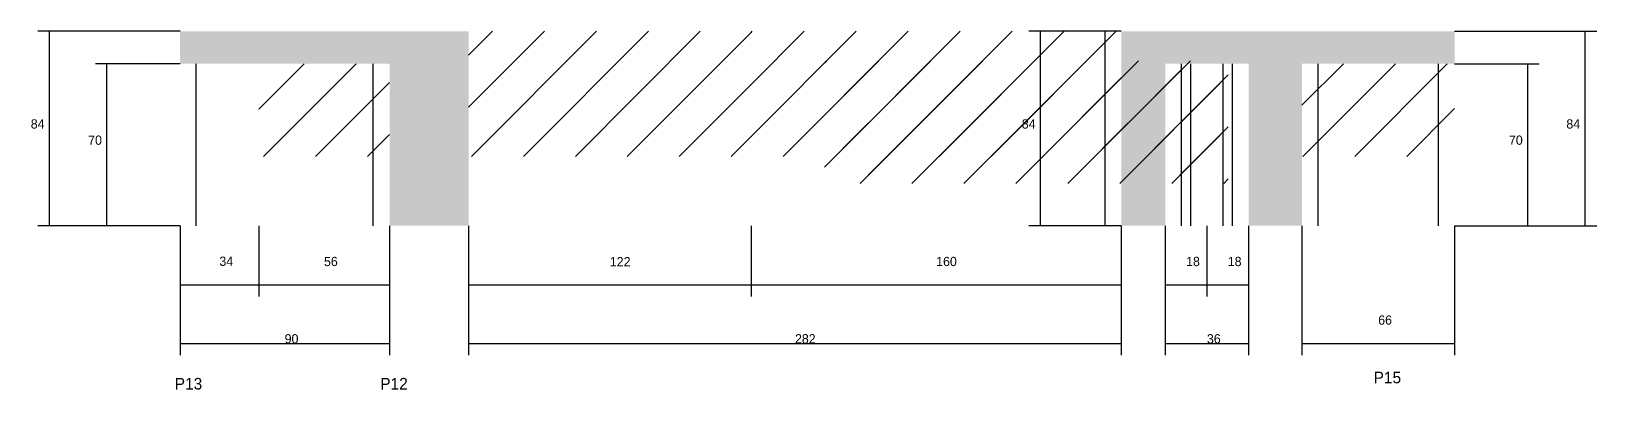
# Model space of a CAD drawing. Header units: metres. Extents: x 129589 to 135216, y 30315 to 31340.
# Drawn here: x 132702 to 133378, y 31180 to 31335 of the extents above; entities that cross this region are included whole.
import ezdxf

# ---------------------------------------------------------------- set-up
doc = ezdxf.new("R2010")
doc.units = ezdxf.units.M
for name, color, linetype in [('COTA', 241, 'Continuous'), ('Hachura', 253, 'Continuous'), ('NOMENCLATURA', 7, 'Continuous'), ('SARR_2.2x7', 40, 'Continuous')]:
    doc.layers.add(name, color=color, linetype=linetype)

msp = doc.modelspace()

# ---------------------------------------------------------------- hatches: boundary and pattern name
at = {"layer": 'COTA'}
h = msp.add_hatch(dxfattribs=at)
h.set_pattern_fill('AR-CONC', scale=0.03)
h.paths.add_polyline_path([(132891.1, 31334.7), (132766.4, 31334.7), (132766.4, 31320.7), (132856.9, 31320.7), (132856.9, 31250.7), (132891.1, 31250.7)])
h = msp.add_hatch(dxfattribs=at)
h.set_pattern_fill('AR-CONC', scale=0.03)
h.paths.add_polyline_path([(133192.1, 31320.7), (133228.1, 31320.7), (133228.1, 31250.7), (133251.1, 31250.7), (133251.1, 31320.7), (133317.1, 31320.7), (133317.1, 31334.7), (133173.1, 31334.7), (133173.1, 31250.7), (133192.1, 31250.7)])
at = {"layer": 'Hachura'}
h = msp.add_hatch(dxfattribs=at)
h.set_pattern_fill('ANSI31', scale=5)
h.paths.add_polyline_path([(133013.1, 31280.7), (133013.1, 31334.7), (132891.1, 31334.7), (132891.1, 31280.7)])
h = msp.add_hatch(dxfattribs=at)
h.set_pattern_fill('ANSI31', scale=5)
h.paths.add_polyline_path([(133013.1, 31334.7), (133013.1, 31280.7), (133173.1, 31280.7), (133173.1, 31334.7)])
h = msp.add_hatch(dxfattribs=at)
h.set_pattern_fill('ANSI31', scale=5)
h.paths.add_polyline_path([(132856.9, 31280.7), (132856.9, 31320.7), (132800.4, 31320.7), (132800.4, 31280.7)])
h = msp.add_hatch(dxfattribs=at)
h.set_pattern_fill('ANSI31', scale=5)
h.paths.add_polyline_path([(133044.8, 31269), (133219.3, 31269), (133219.3, 31322), (133044.8, 31322)])
h = msp.add_hatch(dxfattribs=at)
h.set_pattern_fill('ANSI31', scale=5)
h.paths.add_polyline_path([(133212.3, 31315), (133212.3, 31322), (133044.8, 31322), (133044.8, 31315)])
h = msp.add_hatch(dxfattribs=at)
h.set_pattern_fill('ANSI31', scale=5)
h.paths.add_polyline_path([(133212.3, 31269), (133219.3, 31269), (133219.3, 31322), (133212.3, 31322)])
h = msp.add_hatch(dxfattribs=at)
h.set_pattern_fill('ANSI31', scale=5)
h.paths.add_polyline_path([(133251.1, 31320.7), (133251.1, 31280.7), (133317.1, 31280.7), (133317.1, 31320.7)])
h = msp.add_hatch(dxfattribs=at)
h.set_pattern_fill('ANSI31', scale=5)
h.paths.add_polyline_path([(133044.8, 31315), (133044.8, 31298.8), (133212.3, 31298.8), (133212.3, 31315)])
h = msp.add_hatch(dxfattribs=at)
h.set_pattern_fill('ANSI31', scale=5)
h.paths.add_polyline_path([(133044.8, 31298.8), (133044.8, 31291.8), (133212.3, 31291.8), (133212.3, 31298.8)])
h = msp.add_hatch(dxfattribs=at)
h.set_pattern_fill('ANSI31', scale=5)
h.paths.add_polyline_path([(133044.8, 31291.8), (133044.8, 31276), (133212.3, 31276), (133212.3, 31291.8)])
h = msp.add_hatch(dxfattribs=at)
h.set_pattern_fill('ANSI31', scale=5)
h.paths.add_polyline_path([(133212.3, 31269), (133212.3, 31276), (133044.8, 31276), (133044.8, 31269)])

# ---------------------------------------------------------------- linework, layer by layer
at = {"layer": 'COTA'}
for p, q in [((132766.4, 31334.7), (132705, 31334.7)), ((132710, 31250.7), (132710, 31334.7)), ((133173.1, 31334.7), (133133.2, 31334.7)), ((133138.2, 31250.7), (133138.2, 31334.7)), ((133317.1, 31334.7), (133378.5, 31334.7)), ((133373.5, 31250.7), (133373.5, 31334.7)), ((132766.4, 31320.7), (132729.8, 31320.7)), ((132734.8, 31250.7), (132734.8, 31320.7)), ((133317.1, 31320.7), (133353.7, 31320.7)), ((133348.7, 31250.7), (133348.7, 31320.7)), ((132766.4, 31250.7), (132705, 31250.7)), ((132766.4, 31250.7), (132729.8, 31250.7)), ((132766.4, 31250.7), (132766.4, 31220.2)), ((132766.4, 31250.7), (132766.4, 31194.9)), ((132800.4, 31250.7), (132800.4, 31220.2)), ((132800.4, 31250.7), (132800.4, 31220.2)), ((132856.9, 31250.7), (132856.9, 31220.2)), ((132856.9, 31250.7), (132856.9, 31194.9)), ((132891.1, 31250.7), (132891.1, 31220.2)), ((132891.1, 31250.7), (132891.1, 31194.9)), ((133013.1, 31250.7), (133013.1, 31220.2)), ((133013.1, 31250.7), (133013.1, 31220.2)), ((133173.1, 31250.7), (133133.2, 31250.7)), ((133173.1, 31250.7), (133173.1, 31194.9)), ((133173.1, 31250.7), (133173.1, 31220.2)), ((133192.1, 31250.7), (133192.1, 31220.2)), ((133192.1, 31250.7), (133192.1, 31194.9)), ((133210.1, 31250.7), (133210.1, 31220.2)), ((133210.1, 31250.7), (133210.1, 31220.2)), ((133228.1, 31250.7), (133228.1, 31220.2)), ((133228.1, 31250.7), (133228.1, 31194.9)), ((133251.1, 31250.7), (133251.1, 31194.9)), ((133317.1, 31250.7), (133317.1, 31194.9)), ((133317.1, 31250.7), (133353.7, 31250.7)), ((133317.1, 31250.7), (133378.5, 31250.7)), ((132766.4, 31225.2), (132800.4, 31225.2)), ((132800.4, 31225.2), (132856.9, 31225.2)), ((132891.1, 31225.2), (133013.1, 31225.2)), ((133013.1, 31225.2), (133173.1, 31225.2)), ((133192.1, 31225.2), (133210.1, 31225.2)), ((133210.1, 31225.2), (133228.1, 31225.2)), ((132766.4, 31199.9), (132856.9, 31199.9)), ((132891.1, 31199.9), (133173.1, 31199.9)), ((133192.1, 31199.9), (133228.1, 31199.9)), ((133251.1, 31199.9), (133317.1, 31199.9))]:
    msp.add_line(p, q, dxfattribs=at)
at = {"layer": 'SARR_2.2x7'}
for p, q in [((133166.1, 31250.7), (133166.1, 31334.7)), ((132773.4, 31250.7), (132773.4, 31320.7)), ((132849.9, 31250.7), (132849.9, 31320.7)), ((133199.1, 31250.7), (133199.1, 31320.7)), ((133203.1, 31250.7), (133203.1, 31320.7)), ((133217.1, 31250.7), (133217.1, 31320.7)), ((133221.1, 31250.7), (133221.1, 31320.7)), ((133258.1, 31250.7), (133258.1, 31320.7)), ((133310.1, 31250.7), (133310.1, 31320.7))]:
    msp.add_line(p, q, dxfattribs=at)

# ---------------------------------------------------------------- texts
at = {"layer": 'COTA'}
for s, p in [('84', (132701.9, 31292.7)), ('84', (133130.1, 31292.7)), ('84', (133365.4, 31292.7)), ('70', (132726.7, 31285.7)), ('70', (133340.6, 31285.7)), ('34', (132783.4, 31233.4)), ('56', (132828.6, 31233.3)), ('122', (132952.1, 31233.2)), ('160', (133093.1, 31233.3)), ('18', (133201.1, 31233.3)), ('18', (133219.1, 31233.3)), ('66', (133284.1, 31208)), ('90', (132811.6, 31199.9)), ('282', (133032.1, 31199.9)), ('36', (133210.1, 31199.9))]:
    msp.add_text(s, height=4, dxfattribs=at).set_placement(p)
at = {"layer": 'NOMENCLATURA'}
for s, p in [('P15', (133282.1, 31182.7)), ('P13', (132764.1, 31180)), ('P12', (132852.9, 31180))]:
    msp.add_text(s, height=5, dxfattribs=at).set_placement(p)

doc.saveas('drawing.dxf')
